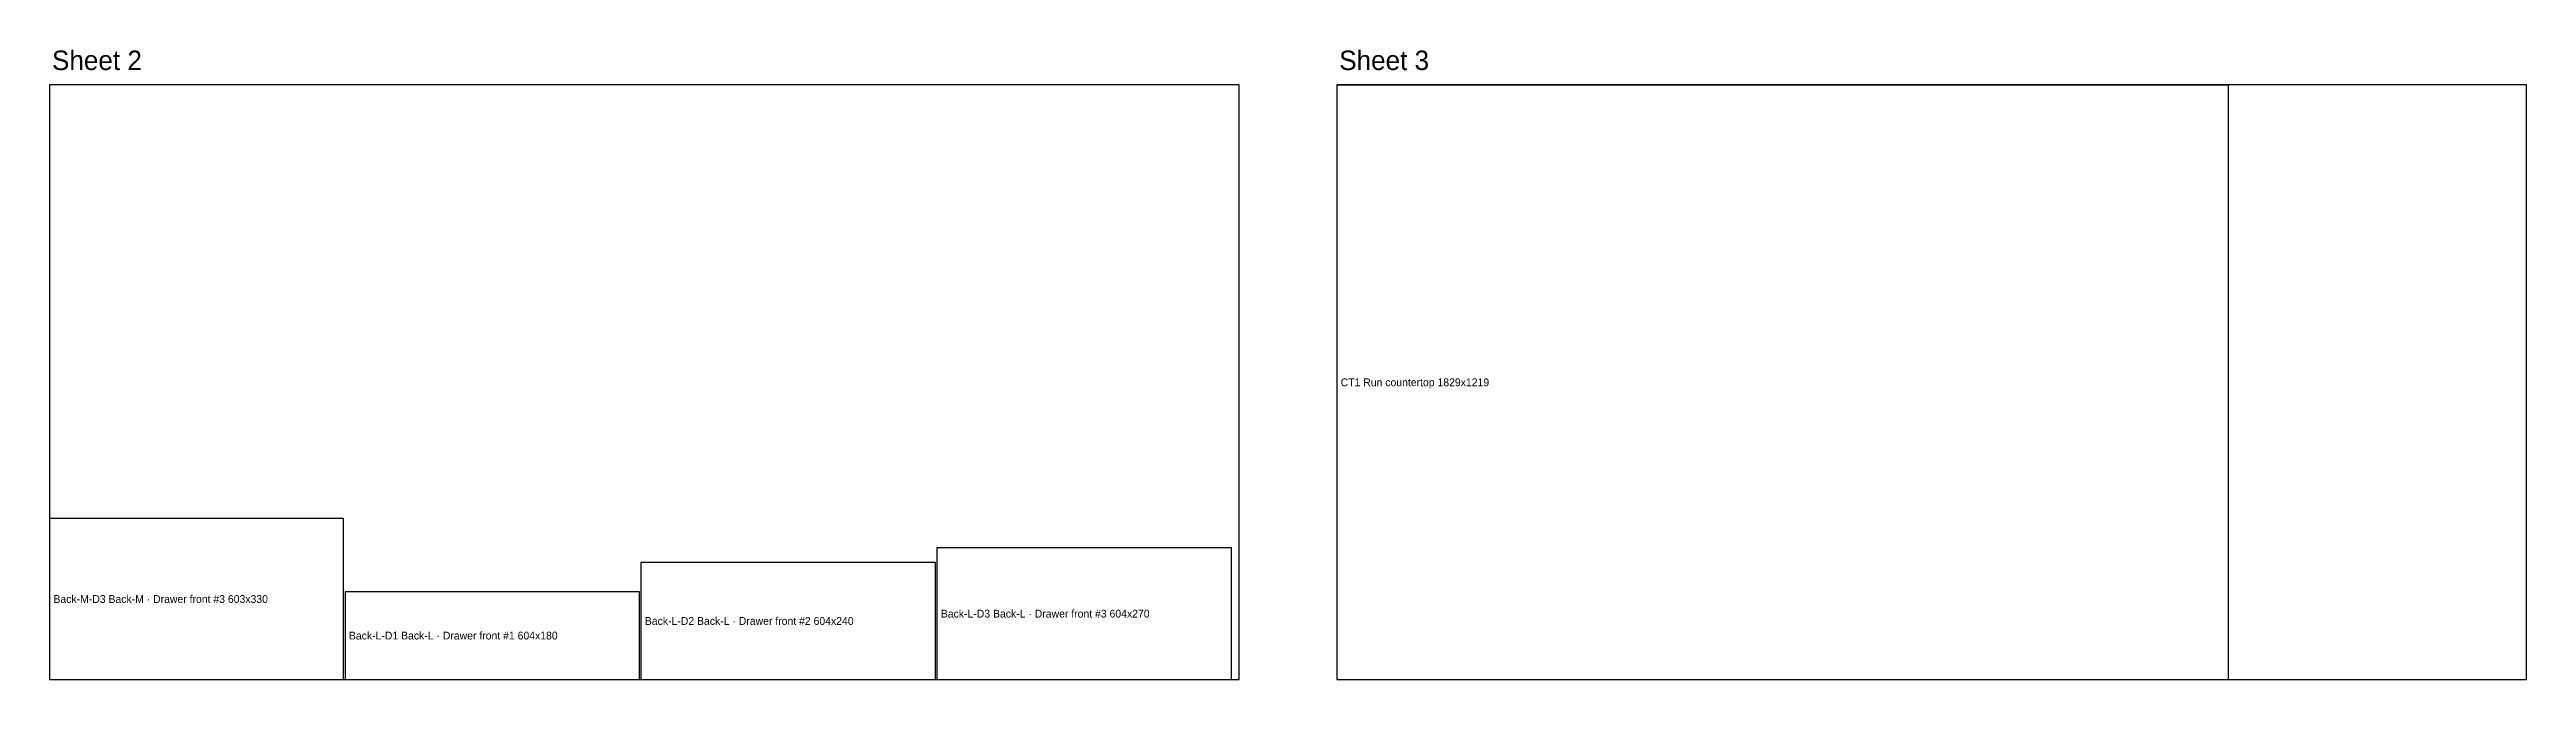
# Model space of a CAD drawing. Header units: metres. Extents: x 0 to 36760, y 0 to 1292.
# Drawn here: x 2640 to 7720, y 0 to 1292 of the extents above; entities that cross this region are included whole.
import ezdxf

# ---------------------------------------------------------------- set-up
doc = ezdxf.new("R2010")
doc.units = ezdxf.units.M
for name, color, linetype in [('LABEL', 7, 'CONTINUOUS'), ('PANEL', 7, 'CONTINUOUS'), ('SHEET', 7, 'CONTINUOUS')]:
    doc.layers.add(name, color=color, linetype=linetype)

msp = doc.modelspace()

# ---------------------------------------------------------------- linework, layer by layer
at = {"layer": 'PANEL'}
for p, q in [((7109, 1219), (5280, 1219)), ((5280, 1219), (5280, 0)), ((7109, 0), (7109, 1219)), ((3243, 330), (2640, 330)), ((2640, 330), (2640, 0)), ((3243, 0), (3243, 330)), ((5064, 270), (4460, 270)), ((4460, 270), (4460, 0)), ((5064, 0), (5064, 270)), ((4457, 240), (3853, 240)), ((3853, 240), (3853, 0)), ((4457, 0), (4457, 240)), ((3850, 180), (3246, 180)), ((3246, 180), (3246, 0)), ((3850, 0), (3850, 180)), ((2640, 0), (3243, 0)), ((3246, 0), (3850, 0)), ((3853, 0), (4457, 0)), ((4460, 0), (5064, 0)), ((5280, 0), (7109, 0))]:
    msp.add_line(p, q, dxfattribs=at)
at = {"layer": 'SHEET'}
for p, q in [((5080, 1220), (2640, 1220)), ((2640, 1220), (2640, 0)), ((5080, 0), (5080, 1220)), ((7720, 1220), (5280, 1220)), ((5280, 1220), (5280, 0)), ((7720, 0), (7720, 1220)), ((2640, 0), (5080, 0)), ((5280, 0), (7720, 0))]:
    msp.add_line(p, q, dxfattribs=at)

# ---------------------------------------------------------------- texts
at = {"layer": 'LABEL'}
for s, p in [('CT1 Run countertop 1829x1219', (5288, 601.5)), ('Back-M-D3 Back-M · Drawer front #3 603x330', (2648, 157)), ('Back-L-D2 Back-L · Drawer front #2 604x240', (3861, 112)), ('Back-L-D3 Back-L · Drawer front #3 604x270', (4468, 127)), ('Back-L-D1 Back-L · Drawer front #1 604x180', (3254, 82))]:
    msp.add_text(s, height=16, dxfattribs=at).set_placement(p)
at = {"layer": 'SHEET'}
for s, p in [('Sheet 2', (2645, 1250)), ('Sheet 3', (5285, 1250))]:
    msp.add_text(s, height=40, dxfattribs=at).set_placement(p)

doc.saveas('drawing.dxf')
